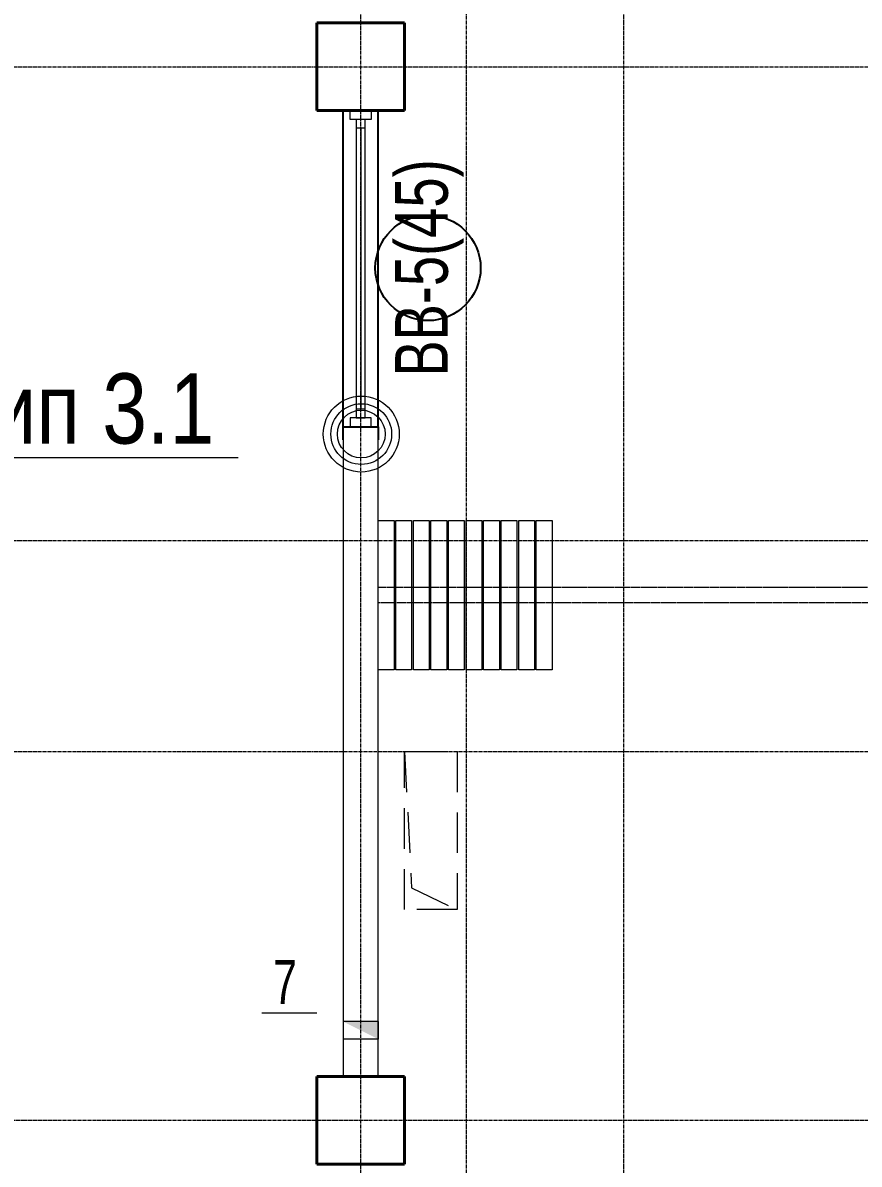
# Model space of a CAD drawing. Header units: millimetres. Extents: x -65509 to 912790, y 446 to 713294.
# Drawn here: x 492976 to 497741, y 578933 to 585433 of the extents above; entities that cross this region are included whole.
import ezdxf
from ezdxf import colors
from ezdxf.entities.mleader import LeaderData, LeaderLine
from ezdxf.enums import TextEntityAlignment as Align
from ezdxf.math import Vec2, Vec3

# ---------------------------------------------------------------- set-up
doc = ezdxf.new("R2010")
doc.units = ezdxf.units.MM
for name, pattern in [('ADSK_Невидимые', [5, 3, -2]), ('CENTER2', [28.575, 19.05, -3.175, 3.175, -3.175]), ('HIDDEN', [9.525, 6.35, -3.175]), ('HIDDEN2', [4.7625, 3.175, -1.5875])]:
    doc.linetypes.add(name, pattern=pattern)
doc.layers.get('Defpoints').update_dxf_attribs({"color": 250})
for name, color, linetype, lineweight in [('АР_Витраж', 250, 'Continuous', 13), ('АР_Витраж марка', 250, 'Continuous', 9), ('АР_Колонны', 250, 'Continuous', 30), ('АР_Отв. марка', 250, 'Continuous', 9), ('АР_Стены ЖБ', 250, 'Continuous', 35), ('АР_Стены ПЕНОблок', 250, 'Continuous', 20), ('КМ_Фахверки', 250, 'Continuous', 25), ('ОВ_Классы', 250, 'Continuous', 0), ('ОВ_Кондиционирование', 250, 'Continuous', 25), ('Размеры зашивки ГКЛ', 250, 'Continuous', 0), ('РД_Оси_100', 250, 'Continuous', 0), ('РД_проем_инж перемыч_фахверк', 250, 'Continuous', 18), ('ТХ_Оборудование', 250, 'Continuous', 9)]:
    doc.layers.add(name, color=color, linetype=linetype, lineweight=lineweight)
doc.layers.add('АР_Делит', color=250, linetype='Continuous', lineweight=0, plot=False)
doc.layers.add('РД_Проем', color=250, linetype='Continuous', lineweight=0, plot=False)
doc.layers.add('РД_Витраж_вн', color=250, linetype='Continuous')
doc.styles.add('Arial0', font='arial.ttf')
doc.styles.add('Arial_09', font='ARIALN.TTF', dxfattribs={"width": 0.9})
doc.styles.add('style1', font='ARIALN.TTF')

# ---------------------------------------------------------------- blocks, each defined once
blk = doc.blocks.new('Ф_пеноблок 200')
at = {"layer": 'АР_Делит', "color": 1}
for radius in [216.3, 173, 136.2]:
    blk.add_circle((103.4, -41.9), radius, dxfattribs=at)
at = {"layer": 'КМ_Фахверки'}
blk.add_lwpolyline([(0, -75), (0, 0), (200, 0), (200, -75)], dxfattribs=at)
blk = doc.blocks.new('otv пунктир')
at = {"linetype": 'HIDDEN', "ltscale": 0.07}
blk.add_lwpolyline([(0, 0), (0, 1), (1, 1), (1, 0)], close=True, dxfattribs=at)
blk.add_lwpolyline([(0, 1), (0.1346, 0.1366), (1, 0)], dxfattribs=at)
blk = doc.blocks.new('СОШ_2200_АР_ОСИ_М100_28.05.24')
at = {"layer": 'РД_Оси_100', "linetype": 'CENTER2'}
for p, q in [((-5954.958, 78900), (119910, 78900)), ((119910, 76200), (-5954.958, 76200)), ((-5954.958, 75000), (119910, 75000)), ((89599.446, 72900), (119910, 72900))]:
    blk.add_line(p, q, dxfattribs=at)
for points in [[(105300, -6155), (105300, 139938.679)], [(105900, 139938.679), (105900, -6155)], [(106800, -6155), (106800, 139938.679)]]:
    blk.add_lwpolyline(points, dxfattribs=at)
blk = doc.blocks.new('MOK-МаркаПроема инж.')
blk.add_line((-1.328, -1.754), (1.802, -1.754))
at = {"color": 0, "style": 'Arial0', "width": 0.7}
blk.add_attdef('АР-ПРОЕМ:Коробка', text='', height=2.5, dxfattribs=at).set_placement((0, 0), align=Align.MIDDLE)
blk = doc.blocks.new('МаркаВитража1')
at = {"layer": 'Defpoints'}
blk.add_circle((0, 0), 3, dxfattribs=at)
at = {"color": 0, "linetype": 'ByBlock', "lineweight": -2, "style": 'Arial_09', "width": 0.9}
blk.add_attdef('АР-ОКНО:НАИМЕНОВАНИЕ', text='', height=3, dxfattribs=at).set_placement((0, 0), align=Align.MIDDLE)

msp = doc.modelspace()

# ---------------------------------------------------------------- hatches: boundary and pattern name
at = {"layer": 'ОВ_Кондиционирование', "linetype": 'Continuous', "lineweight": 5}
for points in [[(495000.882, 579745.818), (494800.882, 579745.818), (494900.882, 579695.818)], [(495000.882, 579645.818), (495000.882, 579745.818), (494900.882, 579695.818)]]:
    msp.add_hatch(color=256, dxfattribs=at).paths.add_polyline_path(points, flags=0)

# ---------------------------------------------------------------- linework, layer by layer
at = {"layer": 'АР_Витраж', "linetype": 'Continuous', "lineweight": 5}
for p, q in [((494800.882, 584933.318), (494800.882, 583133.318)), ((495000.882, 584933.318), (495000.882, 583133.318))]:
    msp.add_line(p, q, dxfattribs=at)
at = {"layer": 'АР_Витраж', "linetype": 'Continuous', "lineweight": 13}
for p, q in [((494925.882, 584833.318), (494875.882, 584833.318)), ((494900.882, 584833.318), (494900.882, 583233.318)), ((494925.882, 583233.318), (494875.882, 583233.318))]:
    msp.add_line(p, q, dxfattribs=at)
for points in [[(494840.882, 584883.318), (494840.882, 584933.318), (494960.882, 584933.318), (494960.882, 584883.318)], [(494925.882, 584883.318), (494875.882, 584883.318), (494875.882, 583183.318), (494925.882, 583183.318)], [(494840.882, 583183.318), (494840.882, 583133.318), (494960.882, 583133.318), (494960.882, 583183.318)]]:
    msp.add_lwpolyline(points, close=True, dxfattribs=at)
at = {"layer": 'АР_Колонны', "linetype": 'HIDDEN2', "lineweight": 25}
for p, q in [((494650.882, 585433.318), (495150.882, 585433.318)), ((494650.882, 584933.318), (494650.882, 585433.318)), ((495150.882, 585433.318), (495150.882, 584933.318)), ((495150.882, 584933.318), (494650.882, 584933.318)), ((494650.882, 579433.318), (495150.882, 579433.318)), ((494650.882, 578933.318), (494650.882, 579433.318)), ((495150.882, 579433.318), (495150.882, 578933.318)), ((495150.882, 578933.318), (494650.882, 578933.318))]:
    msp.add_line(p, q, dxfattribs=at)
at = {"layer": 'АР_Колонны', "linetype": 'Continuous', "lineweight": 35}
for p, q in [((495150.882, 585433.318), (494650.882, 585433.318)), ((494650.882, 585433.318), (494650.882, 584933.318)), ((495150.882, 584933.318), (495150.882, 585433.318)), ((494650.882, 584933.318), (495150.882, 584933.318)), ((495150.882, 579433.318), (494650.882, 579433.318)), ((494650.882, 579433.318), (494650.882, 578933.318)), ((495150.882, 578933.318), (495150.882, 579433.318)), ((494650.882, 578933.318), (495150.882, 578933.318))]:
    msp.add_line(p, q, dxfattribs=at)
at = {"layer": 'АР_Стены ЖБ', "linetype": 'Continuous', "lineweight": 40}
for p, q in [((495150.882, 585433.318), (494650.882, 585433.318)), ((494650.882, 585433.318), (494650.882, 584933.318)), ((495150.882, 584933.318), (495150.882, 585433.318)), ((494650.882, 584933.318), (495150.882, 584933.318)), ((495150.882, 579433.318), (494650.882, 579433.318)), ((494650.882, 579433.318), (494650.882, 578933.318)), ((495150.882, 578933.318), (495150.882, 579433.318)), ((494650.882, 578933.318), (495150.882, 578933.318))]:
    msp.add_line(p, q, dxfattribs=at)
at = {"layer": 'АР_Стены ПЕНОблок', "linetype": 'Continuous', "lineweight": 20}
for p, q in [((495000.882, 584934.318), (494800.882, 584934.318)), ((494800.882, 584934.318), (494800.882, 584933.318)), ((494800.882, 584933.318), (495000.882, 584933.318)), ((495000.882, 584933.318), (495000.882, 584934.318)), ((495000.882, 583133.318), (494800.882, 583133.318)), ((494800.882, 583133.318), (494800.882, 579433.318)), ((495000.882, 579433.318), (495000.882, 583133.318)), ((494800.882, 579433.318), (495000.882, 579433.318))]:
    msp.add_line(p, q, dxfattribs=at)
at = {"layer": 'ОВ_Кондиционирование', "linetype": 'Continuous', "lineweight": 9}
for p, q in [((494800.882, 579745.818), (494800.882, 579645.818)), ((495000.882, 579745.818), (494800.882, 579745.818)), ((495000.882, 579745.818), (495000.882, 579645.818)), ((495000.882, 579645.818), (494800.882, 579645.818))]:
    msp.add_line(p, q, dxfattribs=at)
at = {"layer": 'РД_Витраж_вн', "linetype": 'Continuous', "lineweight": -3}
for p, q in [((494800.882, 583133.318), (494800.882, 584933.318)), ((495000.882, 583133.318), (495000.882, 584933.318))]:
    msp.add_line(p, q, dxfattribs=at)
at = {"layer": 'РД_Проем', "linetype": 'Continuous', "lineweight": 0}
for p, q in [((494800.882, 583133.318), (494800.882, 584933.318)), ((495000.882, 583133.318), (495000.882, 584933.318))]:
    msp.add_line(p, q, dxfattribs=at)
at = {"layer": 'РД_проем_инж перемыч_фахверк', "linetype": 'Continuous', "lineweight": 18}
for p, q in [((494800.882, 584933.318), (494800.882, 583133.318)), ((495000.882, 584933.318), (495000.882, 583133.318))]:
    msp.add_line(p, q, dxfattribs=at)
at = {"layer": 'ТХ_Оборудование'}
for points in [[(495090.882, 582599.361), (495090.882, 581749.361), (495000.882, 581749.361), (495000.882, 582599.361)], [(495190.882, 582599.361), (495190.882, 581749.361), (495100.882, 581749.361), (495100.882, 582599.361)], [(495290.882, 582599.361), (495290.882, 581749.361), (495200.882, 581749.361), (495200.882, 582599.361)], [(495390.882, 582599.361), (495390.882, 581749.361), (495300.882, 581749.361), (495300.882, 582599.361)], [(495490.882, 582599.361), (495490.882, 581749.361), (495400.882, 581749.361), (495400.882, 582599.361)], [(495590.882, 582599.361), (495590.882, 581749.361), (495500.882, 581749.361), (495500.882, 582599.361)], [(495690.882, 582599.361), (495690.882, 581749.361), (495600.882, 581749.361), (495600.882, 582599.361)], [(495790.882, 582599.361), (495790.882, 581749.361), (495700.882, 581749.361), (495700.882, 582599.361)], [(495890.882, 582599.361), (495890.882, 581749.361), (495800.882, 581749.361), (495800.882, 582599.361)], [(495990.882, 582599.361), (495990.882, 581749.361), (495900.882, 581749.361), (495900.882, 582599.361)]]:
    msp.add_lwpolyline(points, close=True, dxfattribs=at)
at = {"layer": 'ТХ_Оборудование', "linetype": 'ADSK_Невидимые'}
msp.add_lwpolyline([(504100.882, 582129.361), (495000.882, 582129.361), (495000.882, 582219.361), (504100.882, 582219.361)], close=True, dxfattribs=at)

# ---------------------------------------------------------------- block references
at = {"layer": 'АР_Витраж марка', "linetype": 'Continuous', "lineweight": 9, "xscale": 100, "yscale": 100, "zscale": 100, "rotation": 89.99999999999999}
msp.add_blockref('МаркаВитража1', (495284.28, 584037.302), dxfattribs=at).add_auto_attribs({'АР-ОКНО:НАИМЕНОВАНИЕ': 'ВВ-5(45)'})
at = {"layer": 'АР_Отв. марка', "linetype": 'Continuous', "lineweight": 9, "xscale": 100, "yscale": 100, "zscale": 100}
msp.add_blockref('MOK-МаркаПроема инж.', (494470.132, 579970.917, 580), dxfattribs=at).add_auto_attribs({'АР-ПРОЕМ:Коробка': '7'})
at = {"layer": 'КМ_Фахверки'}
msp.add_blockref('Ф_пеноблок 200', (494800.882, 583133.318), dxfattribs=at)
at = {"layer": 'ОВ_Классы', "xscale": 300, "yscale": 900}
msp.add_blockref('otv пунктир', (495150.882, 580383.318), dxfattribs=at)
at = {"layer": 'РД_Оси_100'}
msp.add_blockref('СОШ_2200_АР_ОСИ_М100_28.05.24', (389600.882, 506283.318), dxfattribs=at)

# ---------------------------------------------------------------- leaders
at = {"layer": 'АР_Делит', "lineweight": 0}
ml = msp.add_multileader_mtext('Standard', dxfattribs=at)
ml.set_content('зашивка согласно дизайн-проекту', color=256, style='style1')
ml.set_leader_properties(color=256)
ml.build(insert=Vec2(0, 0))
ml.multileader.update_dxf_attribs({"has_dogleg": 0, "text_left_attachment_type": 6, "text_right_attachment_type": 6, "arrow_head_size": 500, "scale": 100})
ctx = ml.context
ctx.base_point, ctx.scale, ctx.char_height, ctx.arrow_head_size, ctx.landing_gap_size, ctx.plane_origin, ctx.plane_x_axis, ctx.plane_y_axis = Vec3(458845.521, 581022.261), 100, 300, 500, 50, Vec3(448680.921, 580336.874), Vec3(1, 0.00000001), Vec3(-0.00000001, 1)
ctx.left_attachment, ctx.right_attachment = 6, 6
notes = []
notes.append((ctx, [(1, (1, 1, 0), (458837.521, 581022.261), (1, 0.00000001), 8, [(0, [(458363.489, 582645.429)], 0, [])])]))
ctx.mtext.insert, ctx.mtext.text_direction, ctx.mtext.rotation, ctx.mtext.width, ctx.mtext.defined_height, ctx.mtext.flow_direction = Vec3(458895.521, 581410.46), Vec3(1, 0.00000001), 0.00000001, 4538.94863, 395.157, 5
at = {"layer": 'Размеры зашивки ГКЛ'}
ml = msp.add_multileader_mtext('Standard', dxfattribs=at)
ml.set_content('\\pxsm1;Тип 3.1 ', color=(0, 0, 138), style='style1')
ml.set_leader_properties(color=256, linetype='ByLayer', lineweight=9)
ml.build(insert=Vec2(0, 0))
ml.multileader.update_dxf_attribs({"has_dogleg": 0, "text_left_attachment_type": 6, "text_right_attachment_type": 6, "text_bottom_attachment_type": 10, "dogleg_length": 25, "arrow_head_size": 400})
ctx = ml.context
ctx.base_point, ctx.char_height, ctx.arrow_head_size, ctx.landing_gap_size, ctx.plane_origin = Vec3(492467.391, 582957.164), 400, 400, 50, Vec3(485091.694, 589927.729)
ctx.left_attachment, ctx.right_attachment, ctx.top_attachment = 6, 6, 10
notes.append((ctx, [(0, (1, 1, 0), (492442.391, 582957.164), (1, 0), 25, [(1, [(490778.883, 582954.164)], 0, [])])]))
ctx.mtext.insert, ctx.mtext.width, ctx.mtext.defined_height, ctx.mtext.line_spacing_factor, ctx.mtext.flow_direction = Vec3(492517.391, 583437.164), 1668.44707, 600, 0.3, 5
for ctx, leaders in notes:
    for number, flags, end, landing, length, lines in leaders:
        leader = LeaderData()
        leader.index, (leader.has_last_leader_line, leader.has_dogleg_vector, leader.attachment_direction) = number, flags
        leader.last_leader_point, leader.dogleg_vector, leader.dogleg_length = Vec3(end), Vec3(landing), length
        for number, points, colour, breaks in lines:
            line = LeaderLine()
            line.index, line.vertices, line.color, line.breaks = number, Vec3.list(points), colors.encode_raw_color(colour), breaks
            leader.lines.append(line)
        ctx.leaders.append(leader)

doc.saveas('drawing.dxf')
